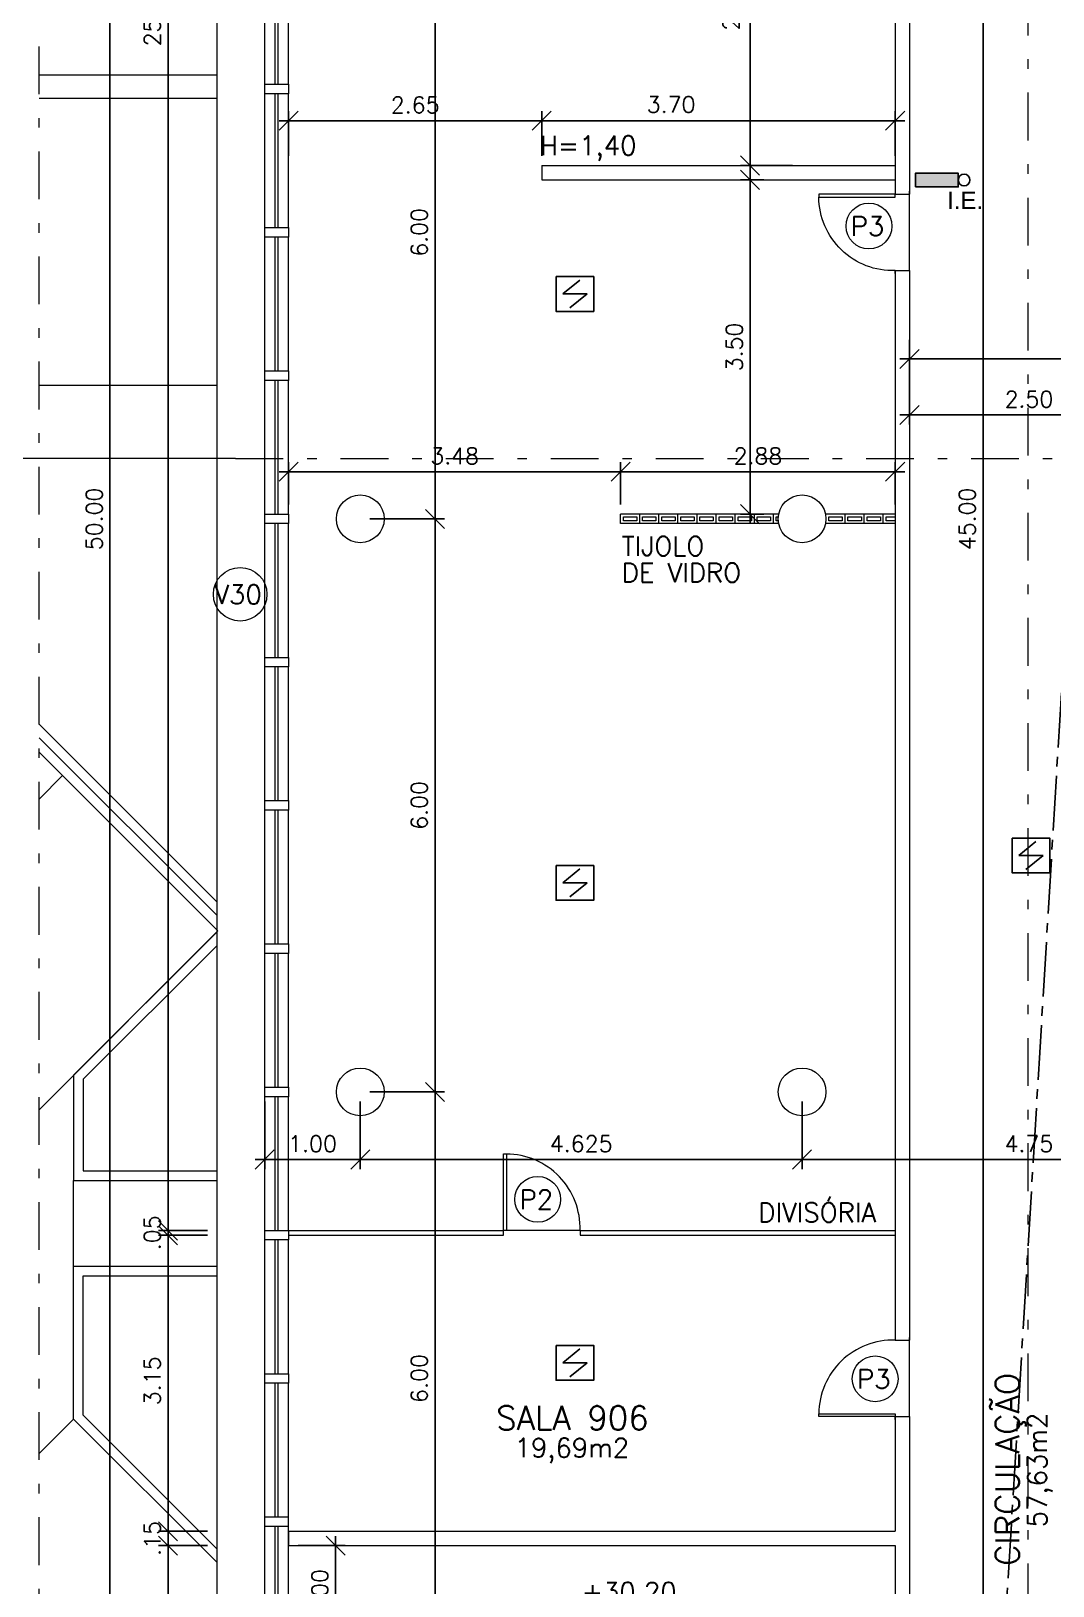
# Model space of a CAD drawing. Header units: millimetres. Extents: x 521 to 1055, y 261 to 520.
# Drawn here: x 698.43 to 709.13, y 388.07 to 404.35 of the extents above; entities that cross this region are included whole.
import ezdxf
from ezdxf.enums import TextEntityAlignment as Align

# ---------------------------------------------------------------- set-up
doc = ezdxf.new("R2010")
doc.units = ezdxf.units.MM
for name, pattern in [('CENTER2', [28.575, 19.05, -3.175, 3.175, -3.175]), ('CONTINU', [0]), ('DASHDOTX2', [2, 1, -0.5, 0, -0.5])]:
    doc.linetypes.add(name, pattern=pattern)
doc.layers.add('0.1', color=8, linetype='Continuous', lineweight=13)
doc.layers.add('ppci', color=8, linetype='Continuous')
doc.styles.add('ROMANS', font='romans')
doc.styles.get("Standard").update_dxf_attribs({"font": 'romans.shx'})
doc.styles.add('STYLE1', font='sanss___.ttf')
doc.dimstyles.new('Fares Eng - 50', dxfattribs={"dimscale": 2, "dimtxt": 0.085, "dimasz": 0.1, "dimexe": 0.05, "dimexo": 0.05, "dimgap": 0.04, "dimtad": 1, "dimzin": 4, "dimdsep": 46, "dimtxsty": 'ROMANS', "dimblk1": 'OBLIQUE', "dimblk2": 'OBLIQUE', "dimsah": 1, "dimcen": 0.05, "dimdle": 0.05, "dimclrd": 8, "dimclre": 8, "dimclrt": 8, "dimaunit": 1, "dimadec": 0, "dimazin": 0, "dimtfac": 1, "dimtix": 1, "dimtmove": 2, "dimatfit": 0, "dimldrblk": 'OPEN90', "dimfxl": 1, "dimtolj": 1, "dimtzin": 0, "dimarcsym": 0})

# ---------------------------------------------------------------- blocks, each defined once
blk = doc.blocks.new('P80')
for points in [[(0, 0.86), (0, 0.83), (0.15, 0.83), (0.15, 0.86)], [(0, 0), (0, 0.03), (0.15, 0.03), (0.15, 0)]]:
    blk.add_lwpolyline(points)
blk.add_lwpolyline([(-0.8, 0.06), (0, 0.06), (0, 0.03), (-0.8, 0.03)], close=True)
at = {"color": 8}
blk.add_arc((-0.025, 0.056), 0.775, 88.1408, 179.6698, dxfattribs=at)
blk = doc.blocks.new('ÁREA')
for p in [(0.00005, 0.00376), (0, 0)]:
    blk.add_attdef('COMPARTIMENTO', text='', height=0.0025).set_placement(p, align=Align.CENTER)
at = {"color": 1}
for p in [(-0.00005, -0.00376), (-0.0001, -0.00752)]:
    blk.add_attdef('ÁREA', text='', height=0.002, dxfattribs=at).set_placement(p, align=Align.CENTER)
blk = doc.blocks.new('_OBLIQUE')
at = {"color": 0, "linetype": 'ByBlock'}
blk.add_line((-0.5, -0.5), (0.5, 0.5), dxfattribs=at)
blk = doc.blocks.new('*D487')
at = {"layer": '0.1', "color": 8, "linetype": 'CONTINU', "lineweight": -2, "transparency": 16777216}
for p, q in [((707.576, 403.415), (703.676, 403.415)), ((703.776, 403.046), (703.776, 403.515)), ((707.476, 403.046), (707.476, 403.515))]:
    blk.add_line(p, q, dxfattribs=at)
at = {"layer": 'DEFPOINTS', "color": 0, "linetype": 'CONTINU', "lineweight": -2, "transparency": 16777216}
for p in [(703.776, 403.415), (703.776, 402.946), (707.476, 402.946)]:
    blk.add_point(p, dxfattribs=at)
at = {"layer": '0.1', "color": 8, "linetype": 'CONTINU', "lineweight": -2, "transparency": 16777216, "xscale": 0.2, "yscale": 0.2, "zscale": 0.2, "rotation": 180}
blk.add_blockref('_OBLIQUE', (703.776, 403.415), dxfattribs=at)
at = {"layer": '0.1', "color": 8, "linetype": 'CONTINU', "lineweight": -2, "transparency": 16777216, "xscale": 0.2, "yscale": 0.2, "zscale": 0.2}
blk.add_blockref('_OBLIQUE', (707.476, 403.415), dxfattribs=at)
at = {"layer": '0.1', "color": 8, "linetype": 'CONTINU', "transparency": 16777216, "insert": (705.13, 403.585), "char_height": 0.17, "attachment_point": 5, "style": 'ROMANS'}
blk.add_mtext('\\A1;3.70', dxfattribs=at)
blk = doc.blocks.new('_Open90')
at = {"color": 0, "linetype": 'ByBlock', "lineweight": -2}
for p, q in [((0, 0), (-1, 0)), ((-0.5, 0.5), (0, 0)), ((0, 0), (-0.5, -0.5))]:
    blk.add_line(p, q, dxfattribs=at)
blk = doc.blocks.new('*D488')
at = {"layer": '0.1', "color": 8, "linetype": 'CONTINU', "lineweight": -2, "transparency": 16777216}
for p, q in [((703.876, 403.415), (701.026, 403.415)), ((701.126, 403.046), (701.126, 403.515)), ((703.776, 403.046), (703.776, 403.515))]:
    blk.add_line(p, q, dxfattribs=at)
at = {"layer": 'DEFPOINTS', "color": 0, "linetype": 'CONTINU', "lineweight": -2, "transparency": 16777216}
for p in [(701.126, 403.415), (701.126, 402.946), (703.776, 402.946)]:
    blk.add_point(p, dxfattribs=at)
at = {"layer": '0.1', "color": 8, "linetype": 'CONTINU', "lineweight": -2, "transparency": 16777216, "xscale": 0.2, "yscale": 0.2, "zscale": 0.2, "rotation": 180}
blk.add_blockref('_OBLIQUE', (701.126, 403.415), dxfattribs=at)
at = {"layer": '0.1', "color": 8, "linetype": 'CONTINU', "lineweight": -2, "transparency": 16777216, "xscale": 0.2, "yscale": 0.2, "zscale": 0.2}
blk.add_blockref('_OBLIQUE', (703.776, 403.415), dxfattribs=at)
at = {"layer": '0.1', "color": 8, "linetype": 'CONTINU', "transparency": 16777216, "insert": (702.451, 403.58), "char_height": 0.17, "attachment_point": 5, "style": 'ROMANS'}
blk.add_mtext('\\A1;2.65', dxfattribs=at)
blk = doc.blocks.new('*D584')
at = {"layer": '0.1', "color": 8, "linetype": 'CONTINU', "lineweight": -2, "transparency": 16777216}
for p, q in [((704.601, 399.396), (704.601, 399.84)), ((707.476, 399.396), (707.476, 399.84)), ((704.501, 399.74), (707.576, 399.74))]:
    blk.add_line(p, q, dxfattribs=at)
at = {"layer": 'DEFPOINTS', "color": 0, "linetype": 'CONTINU', "lineweight": -2, "transparency": 16777216}
for p in [(707.476, 399.74), (704.601, 399.296), (707.476, 399.296)]:
    blk.add_point(p, dxfattribs=at)
at = {"layer": '0.1', "color": 8, "linetype": 'CONTINU', "lineweight": -2, "transparency": 16777216, "xscale": 0.2, "yscale": 0.2, "zscale": 0.2, "rotation": 180}
blk.add_blockref('_OBLIQUE', (704.601, 399.74), dxfattribs=at)
at = {"layer": '0.1', "color": 8, "linetype": 'CONTINU', "lineweight": -2, "transparency": 16777216, "xscale": 0.2, "yscale": 0.2, "zscale": 0.2}
blk.add_blockref('_OBLIQUE', (707.476, 399.74), dxfattribs=at)
at = {"layer": '0.1', "color": 8, "linetype": 'CONTINU', "transparency": 16777216, "insert": (706.039, 399.905), "char_height": 0.17, "attachment_point": 5, "style": 'ROMANS'}
blk.add_mtext('\\A1;2.88', dxfattribs=at)
blk = doc.blocks.new('*D585')
at = {"layer": '0.1', "color": 8, "linetype": 'CONTINU', "lineweight": -2, "transparency": 16777216}
for p, q in [((701.126, 399.396), (701.126, 399.84)), ((704.601, 399.396), (704.601, 399.84)), ((704.701, 399.74), (701.026, 399.74))]:
    blk.add_line(p, q, dxfattribs=at)
at = {"layer": 'DEFPOINTS', "color": 0, "linetype": 'CONTINU', "lineweight": -2, "transparency": 16777216}
for p in [(701.126, 399.74), (701.126, 399.296), (704.601, 399.296)]:
    blk.add_point(p, dxfattribs=at)
at = {"layer": '0.1', "color": 8, "linetype": 'CONTINU', "lineweight": -2, "transparency": 16777216, "xscale": 0.2, "yscale": 0.2, "zscale": 0.2, "rotation": 180}
blk.add_blockref('_OBLIQUE', (701.126, 399.74), dxfattribs=at)
at = {"layer": '0.1', "color": 8, "linetype": 'CONTINU', "lineweight": -2, "transparency": 16777216, "xscale": 0.2, "yscale": 0.2, "zscale": 0.2}
blk.add_blockref('_OBLIQUE', (704.601, 399.74), dxfattribs=at)
at = {"layer": '0.1', "color": 8, "linetype": 'CONTINU', "transparency": 16777216, "insert": (702.864, 399.905), "char_height": 0.17, "attachment_point": 5, "style": 'ROMANS'}
blk.add_mtext('\\A1;3.48', dxfattribs=at)
blk = doc.blocks.new('*D591')
at = {"layer": '0.1', "color": 8, "linetype": 'CONTINU', "lineweight": -2, "transparency": 16777216}
for p, q in [((700.876, 393.146), (700.876, 392.439)), ((701.876, 393.146), (701.876, 392.439)), ((701.976, 392.539), (700.776, 392.539))]:
    blk.add_line(p, q, dxfattribs=at)
at = {"layer": 'DEFPOINTS', "color": 0, "linetype": 'CONTINU', "lineweight": -2, "transparency": 16777216}
for p in [(700.876, 393.246), (701.876, 393.246), (700.876, 392.539)]:
    blk.add_point(p, dxfattribs=at)
at = {"layer": '0.1', "color": 8, "linetype": 'CONTINU', "lineweight": -2, "transparency": 16777216, "xscale": 0.2, "yscale": 0.2, "zscale": 0.2, "rotation": 180}
blk.add_blockref('_OBLIQUE', (700.876, 392.539), dxfattribs=at)
at = {"layer": '0.1', "color": 8, "linetype": 'CONTINU', "lineweight": -2, "transparency": 16777216, "xscale": 0.2, "yscale": 0.2, "zscale": 0.2}
blk.add_blockref('_OBLIQUE', (701.876, 392.539), dxfattribs=at)
at = {"layer": '0.1', "color": 8, "linetype": 'CONTINU', "transparency": 16777216, "insert": (701.376, 392.704), "char_height": 0.17, "attachment_point": 5, "style": 'ROMANS'}
blk.add_mtext('\\A1;1.00', dxfattribs=at)
blk = doc.blocks.new('*D592')
at = {"layer": '0.1', "color": 8, "linetype": 'CONTINU', "lineweight": -2, "transparency": 16777216}
for p, q in [((701.876, 393.146), (701.876, 392.439)), ((706.501, 393.146), (706.501, 392.439)), ((701.776, 392.539), (706.601, 392.539))]:
    blk.add_line(p, q, dxfattribs=at)
at = {"layer": 'DEFPOINTS', "color": 0, "linetype": 'CONTINU', "lineweight": -2, "transparency": 16777216}
for p in [(701.876, 393.246), (706.501, 393.246), (706.501, 392.539)]:
    blk.add_point(p, dxfattribs=at)
at = {"layer": '0.1', "color": 8, "linetype": 'CONTINU', "lineweight": -2, "transparency": 16777216, "xscale": 0.2, "yscale": 0.2, "zscale": 0.2, "rotation": 180}
blk.add_blockref('_OBLIQUE', (701.876, 392.539), dxfattribs=at)
at = {"layer": '0.1', "color": 8, "linetype": 'CONTINU', "lineweight": -2, "transparency": 16777216, "xscale": 0.2, "yscale": 0.2, "zscale": 0.2}
blk.add_blockref('_OBLIQUE', (706.501, 392.539), dxfattribs=at)
at = {"layer": '0.1', "color": 8, "linetype": 'CONTINU', "transparency": 16777216, "insert": (704.189, 392.704), "char_height": 0.17, "attachment_point": 5, "style": 'ROMANS'}
blk.add_mtext('\\A1;4.625', dxfattribs=at)
blk = doc.blocks.new('*D593')
at = {"layer": '0.1', "color": 8, "linetype": 'CONTINU', "lineweight": -2, "transparency": 16777216}
for p, q in [((706.501, 393.146), (706.501, 392.439)), ((711.251, 393.146), (711.251, 392.439)), ((706.401, 392.539), (711.351, 392.539))]:
    blk.add_line(p, q, dxfattribs=at)
at = {"layer": 'DEFPOINTS', "color": 0, "linetype": 'CONTINU', "lineweight": -2, "transparency": 16777216}
for p in [(706.501, 393.246), (711.251, 393.246), (711.251, 392.539)]:
    blk.add_point(p, dxfattribs=at)
at = {"layer": '0.1', "color": 8, "linetype": 'CONTINU', "lineweight": -2, "transparency": 16777216, "xscale": 0.2, "yscale": 0.2, "zscale": 0.2, "rotation": 180}
blk.add_blockref('_OBLIQUE', (706.501, 392.539), dxfattribs=at)
at = {"layer": '0.1', "color": 8, "linetype": 'CONTINU', "lineweight": -2, "transparency": 16777216, "xscale": 0.2, "yscale": 0.2, "zscale": 0.2}
blk.add_blockref('_OBLIQUE', (711.251, 392.539), dxfattribs=at)
at = {"layer": '0.1', "color": 8, "linetype": 'CONTINU', "transparency": 16777216, "insert": (708.876, 392.704), "char_height": 0.17, "attachment_point": 5, "style": 'ROMANS'}
blk.add_mtext('\\A1;4.75', dxfattribs=at)
blk = doc.blocks.new('*D514')
at = {"layer": '0.1', "color": 8, "linetype": 'CONTINU', "lineweight": -2, "transparency": 16777216}
for p, q in [((707.626, 401.122), (707.626, 400.234)), ((710.226, 400.334), (707.526, 400.334)), ((710.126, 400.035), (710.126, 400.434))]:
    blk.add_line(p, q, dxfattribs=at)
at = {"layer": 'DEFPOINTS', "color": 0, "linetype": 'CONTINU', "lineweight": -2, "transparency": 16777216}
for p in [(707.626, 401.222), (707.626, 400.334), (710.126, 399.935)]:
    blk.add_point(p, dxfattribs=at)
at = {"layer": '0.1', "color": 8, "linetype": 'CONTINU', "lineweight": -2, "transparency": 16777216, "xscale": 0.2, "yscale": 0.2, "zscale": 0.2, "rotation": 180}
blk.add_blockref('_OBLIQUE', (707.626, 400.334), dxfattribs=at)
at = {"layer": '0.1', "color": 8, "linetype": 'CONTINU', "lineweight": -2, "transparency": 16777216, "xscale": 0.2, "yscale": 0.2, "zscale": 0.2}
blk.add_blockref('_OBLIQUE', (710.126, 400.334), dxfattribs=at)
at = {"layer": '0.1', "color": 8, "linetype": 'CONTINU', "transparency": 16777216, "insert": (708.876, 400.499), "char_height": 0.17, "attachment_point": 5, "style": 'ROMANS'}
blk.add_mtext('\\A1;2.50', dxfattribs=at)
blk = doc.blocks.new('*D524')
at = {"layer": '0.1', "color": 8, "linetype": 'CONTINU', "lineweight": -2, "transparency": 16777216}
for p, q in [((699.864, 379.796), (699.864, 388.596)), ((700.276, 388.496), (699.764, 388.496)), ((700.276, 379.896), (699.764, 379.896))]:
    blk.add_line(p, q, dxfattribs=at)
at = {"layer": 'DEFPOINTS', "color": 0, "linetype": 'CONTINU', "lineweight": -2, "transparency": 16777216}
for p in [(699.864, 388.496), (700.376, 388.496), (700.376, 379.896)]:
    blk.add_point(p, dxfattribs=at)
at = {"layer": '0.1', "color": 8, "linetype": 'CONTINU', "lineweight": -2, "transparency": 16777216, "xscale": 0.2, "yscale": 0.2, "zscale": 0.2}
for p, rotation in [((699.864, 388.496), 90), ((699.864, 379.896), 270)]:
    blk.add_blockref('_OBLIQUE', p, dxfattribs=dict(at, rotation=rotation))
at = {"layer": '0.1', "color": 8, "linetype": 'CONTINU', "transparency": 16777216, "insert": (699.664, 385.246), "char_height": 0.17, "attachment_point": 5, "rotation": 90, "style": 'ROMANS'}
blk.add_mtext('\\A1;8.60', dxfattribs=at)
blk = doc.blocks.new('*D525')
at = {"layer": '0.1', "color": 8, "linetype": 'CONTINU', "lineweight": -2, "transparency": 16777216}
for p, q in [((699.864, 388.646), (699.864, 388.846)), ((700.276, 388.646), (699.764, 388.646)), ((699.864, 388.496), (699.864, 388.646)), ((700.276, 388.496), (699.764, 388.496)), ((699.864, 388.496), (699.864, 388.296))]:
    blk.add_line(p, q, dxfattribs=at)
at = {"layer": 'DEFPOINTS', "color": 0, "linetype": 'CONTINU', "lineweight": -2, "transparency": 16777216}
for p in [(699.864, 388.646), (700.376, 388.646), (700.376, 388.496)]:
    blk.add_point(p, dxfattribs=at)
at = {"layer": '0.1', "color": 8, "linetype": 'CONTINU', "lineweight": -2, "transparency": 16777216, "xscale": 0.2, "yscale": 0.2, "zscale": 0.2}
for p, rotation in [((699.864, 388.646), 270), ((699.864, 388.496), 90)]:
    blk.add_blockref('_OBLIQUE', p, dxfattribs=dict(at, rotation=rotation))
at = {"layer": '0.1', "color": 8, "linetype": 'CONTINU', "transparency": 16777216, "insert": (699.699, 388.571), "char_height": 0.17, "attachment_point": 5, "rotation": 90, "style": 'ROMANS'}
blk.add_mtext('\\A1;.15', dxfattribs=at)
blk = doc.blocks.new('*D526')
at = {"layer": '0.1', "color": 8, "linetype": 'CONTINU', "lineweight": -2, "transparency": 16777216}
for p, q in [((699.864, 388.546), (699.864, 391.896)), ((700.276, 391.796), (699.764, 391.796)), ((700.276, 388.646), (699.764, 388.646))]:
    blk.add_line(p, q, dxfattribs=at)
at = {"layer": 'DEFPOINTS', "color": 0, "linetype": 'CONTINU', "lineweight": -2, "transparency": 16777216}
for p in [(699.864, 391.796), (700.376, 391.796), (700.376, 388.646)]:
    blk.add_point(p, dxfattribs=at)
at = {"layer": '0.1', "color": 8, "linetype": 'CONTINU', "lineweight": -2, "transparency": 16777216, "xscale": 0.2, "yscale": 0.2, "zscale": 0.2}
for p, rotation in [((699.864, 391.796), 90), ((699.864, 388.646), 270)]:
    blk.add_blockref('_OBLIQUE', p, dxfattribs=dict(at, rotation=rotation))
at = {"layer": '0.1', "color": 8, "linetype": 'CONTINU', "transparency": 16777216, "insert": (699.699, 390.221), "char_height": 0.17, "attachment_point": 5, "rotation": 90, "style": 'ROMANS'}
blk.add_mtext('\\A1;3.15', dxfattribs=at)
blk = doc.blocks.new('*D527')
at = {"layer": '0.1', "color": 8, "linetype": 'CONTINU', "lineweight": -2, "transparency": 16777216}
for p, q in [((699.864, 391.796), (699.864, 391.996)), ((700.276, 391.796), (699.764, 391.796)), ((700.276, 391.746), (699.764, 391.746)), ((699.864, 391.746), (699.864, 391.796)), ((699.864, 391.746), (699.864, 391.546))]:
    blk.add_line(p, q, dxfattribs=at)
at = {"layer": 'DEFPOINTS', "color": 0, "linetype": 'CONTINU', "lineweight": -2, "transparency": 16777216}
for p in [(699.864, 391.796), (700.376, 391.796), (700.376, 391.746)]:
    blk.add_point(p, dxfattribs=at)
at = {"layer": '0.1', "color": 8, "linetype": 'CONTINU', "lineweight": -2, "transparency": 16777216, "xscale": 0.2, "yscale": 0.2, "zscale": 0.2}
for p, rotation in [((699.864, 391.796), 270), ((699.864, 391.746), 90)]:
    blk.add_blockref('_OBLIQUE', p, dxfattribs=dict(at, rotation=rotation))
at = {"layer": '0.1', "color": 8, "linetype": 'CONTINU', "transparency": 16777216, "insert": (699.699, 391.771), "char_height": 0.17, "attachment_point": 5, "rotation": 90, "style": 'ROMANS'}
blk.add_mtext('\\A1;.05', dxfattribs=at)
blk = doc.blocks.new('*D528')
at = {"layer": '0.1', "color": 8, "linetype": 'CONTINU', "lineweight": -2, "transparency": 16777216}
for p, q in [((700.276, 417.246), (699.764, 417.246)), ((699.864, 391.696), (699.864, 417.346)), ((700.276, 391.796), (699.764, 391.796))]:
    blk.add_line(p, q, dxfattribs=at)
at = {"layer": 'DEFPOINTS', "color": 0, "linetype": 'CONTINU', "lineweight": -2, "transparency": 16777216}
for p in [(699.864, 417.246), (700.376, 417.246), (700.376, 391.796)]:
    blk.add_point(p, dxfattribs=at)
at = {"layer": '0.1', "color": 8, "linetype": 'CONTINU', "lineweight": -2, "transparency": 16777216, "xscale": 0.2, "yscale": 0.2, "zscale": 0.2}
for p, rotation in [((699.864, 417.246), 90), ((699.864, 391.796), 270)]:
    blk.add_blockref('_OBLIQUE', p, dxfattribs=dict(at, rotation=rotation))
at = {"layer": '0.1', "color": 8, "linetype": 'CONTINU', "transparency": 16777216, "insert": (699.699, 404.521), "char_height": 0.17, "attachment_point": 5, "rotation": 90, "style": 'ROMANS'}
blk.add_mtext('\\A1;25.45', dxfattribs=at)
blk = doc.blocks.new('*D534')
at = {"layer": '0.1', "color": 8, "linetype": 'CONTINU', "lineweight": -2, "transparency": 16777216}
for p, q in [((699.664, 424.246), (699.156, 424.246)), ((699.256, 374.146), (699.256, 424.346)), ((699.664, 374.246), (699.156, 374.246))]:
    blk.add_line(p, q, dxfattribs=at)
at = {"layer": 'DEFPOINTS', "color": 0, "linetype": 'CONTINU', "lineweight": -2, "transparency": 16777216}
for p in [(699.256, 424.246), (699.764, 424.246), (699.764, 374.246)]:
    blk.add_point(p, dxfattribs=at)
at = {"layer": '0.1', "color": 8, "linetype": 'CONTINU', "lineweight": -2, "transparency": 16777216, "xscale": 0.2, "yscale": 0.2, "zscale": 0.2}
for p, rotation in [((699.256, 424.246), 90), ((699.256, 374.246), 270)]:
    blk.add_blockref('_OBLIQUE', p, dxfattribs=dict(at, rotation=rotation))
at = {"layer": '0.1', "color": 8, "linetype": 'CONTINU', "transparency": 16777216, "insert": (699.091, 399.246), "char_height": 0.17, "attachment_point": 5, "rotation": 90, "style": 'ROMANS'}
blk.add_mtext('\\A1;50.00', dxfattribs=at)
blk = doc.blocks.new('*D606')
at = {"layer": '0.1', "color": 8, "linetype": 'CONTINU', "lineweight": -2, "transparency": 16777216}
for p, q in [((701.976, 405.246), (702.759, 405.246)), ((702.659, 405.346), (702.659, 399.146)), ((701.976, 399.246), (702.759, 399.246))]:
    blk.add_line(p, q, dxfattribs=at)
at = {"layer": 'DEFPOINTS', "color": 0, "linetype": 'CONTINU', "lineweight": -2, "transparency": 16777216}
for p in [(701.876, 405.246), (701.876, 399.246), (702.659, 399.246)]:
    blk.add_point(p, dxfattribs=at)
at = {"layer": '0.1', "color": 8, "linetype": 'CONTINU', "lineweight": -2, "transparency": 16777216, "xscale": 0.2, "yscale": 0.2, "zscale": 0.2}
for p, rotation in [((702.659, 405.246), 90), ((702.659, 399.246), 270)]:
    blk.add_blockref('_OBLIQUE', p, dxfattribs=dict(at, rotation=rotation))
at = {"layer": '0.1', "color": 8, "linetype": 'CONTINU', "transparency": 16777216, "insert": (702.494, 402.246), "char_height": 0.17, "attachment_point": 5, "rotation": 90, "style": 'ROMANS'}
blk.add_mtext('\\A1;6.00', dxfattribs=at)
blk = doc.blocks.new('*D535')
at = {"layer": '0.1', "color": 8, "linetype": 'CONTINU', "lineweight": -2, "transparency": 16777216}
for p, q in [((702.659, 399.346), (702.659, 393.146)), ((701.976, 399.246), (702.759, 399.246)), ((701.976, 393.246), (702.759, 393.246))]:
    blk.add_line(p, q, dxfattribs=at)
at = {"layer": 'DEFPOINTS', "color": 0, "linetype": 'CONTINU', "lineweight": -2, "transparency": 16777216}
for p in [(701.876, 399.246), (701.876, 393.246), (702.659, 393.246)]:
    blk.add_point(p, dxfattribs=at)
at = {"layer": '0.1', "color": 8, "linetype": 'CONTINU', "lineweight": -2, "transparency": 16777216, "xscale": 0.2, "yscale": 0.2, "zscale": 0.2}
for p, rotation in [((702.659, 399.246), 90), ((702.659, 393.246), 270)]:
    blk.add_blockref('_OBLIQUE', p, dxfattribs=dict(at, rotation=rotation))
at = {"layer": '0.1', "color": 8, "linetype": 'CONTINU', "transparency": 16777216, "insert": (702.494, 396.246), "char_height": 0.17, "attachment_point": 5, "rotation": 90, "style": 'ROMANS'}
blk.add_mtext('\\A1;6.00', dxfattribs=at)
blk = doc.blocks.new('*D607')
at = {"layer": '0.1', "color": 8, "linetype": 'CONTINU', "lineweight": -2, "transparency": 16777216}
for p, q in [((702.659, 393.346), (702.659, 387.146)), ((701.976, 393.246), (702.759, 393.246)), ((701.976, 387.246), (702.759, 387.246))]:
    blk.add_line(p, q, dxfattribs=at)
at = {"layer": 'DEFPOINTS', "color": 0, "linetype": 'CONTINU', "lineweight": -2, "transparency": 16777216}
for p in [(701.876, 393.246), (701.876, 387.246), (702.659, 387.246)]:
    blk.add_point(p, dxfattribs=at)
at = {"layer": '0.1', "color": 8, "linetype": 'CONTINU', "lineweight": -2, "transparency": 16777216, "xscale": 0.2, "yscale": 0.2, "zscale": 0.2}
for p, rotation in [((702.659, 393.246), 90), ((702.659, 387.246), 270)]:
    blk.add_blockref('_OBLIQUE', p, dxfattribs=dict(at, rotation=rotation))
at = {"layer": '0.1', "color": 8, "linetype": 'CONTINU', "transparency": 16777216, "insert": (702.494, 390.246), "char_height": 0.17, "attachment_point": 5, "rotation": 90, "style": 'ROMANS'}
blk.add_mtext('\\A1;6.00', dxfattribs=at)
blk = doc.blocks.new('*D612')
at = {"layer": '0.1', "color": 8, "linetype": 'CONTINU', "lineweight": -2, "transparency": 16777216}
for p, q in [((706.401, 405.246), (705.857, 405.246)), ((705.957, 405.346), (705.957, 402.846)), ((706.401, 402.946), (705.857, 402.946))]:
    blk.add_line(p, q, dxfattribs=at)
at = {"layer": 'DEFPOINTS', "color": 0, "linetype": 'CONTINU', "lineweight": -2, "transparency": 16777216}
for p in [(706.501, 405.246), (705.957, 402.946), (706.501, 402.946)]:
    blk.add_point(p, dxfattribs=at)
at = {"layer": '0.1', "color": 8, "linetype": 'CONTINU', "lineweight": -2, "transparency": 16777216, "xscale": 0.2, "yscale": 0.2, "zscale": 0.2}
for p, rotation in [((705.957, 405.246), 90), ((705.957, 402.946), 270)]:
    blk.add_blockref('_OBLIQUE', p, dxfattribs=dict(at, rotation=rotation))
at = {"layer": '0.1', "color": 8, "linetype": 'CONTINU', "transparency": 16777216, "insert": (705.757, 404.615), "char_height": 0.17, "attachment_point": 5, "rotation": 90, "style": 'ROMANS'}
blk.add_mtext('\\A1;2.30', dxfattribs=at)
blk = doc.blocks.new('*D613')
at = {"layer": '0.1', "color": 8, "linetype": 'CONTINU', "lineweight": -2, "transparency": 16777216}
for p, q in [((706.101, 402.796), (705.857, 402.796)), ((705.957, 399.196), (705.957, 402.896)), ((706.101, 399.296), (705.857, 399.296))]:
    blk.add_line(p, q, dxfattribs=at)
at = {"layer": 'DEFPOINTS', "color": 0, "linetype": 'CONTINU', "lineweight": -2, "transparency": 16777216}
for p in [(705.957, 402.796), (706.201, 402.796), (706.201, 399.296)]:
    blk.add_point(p, dxfattribs=at)
at = {"layer": '0.1', "color": 8, "linetype": 'CONTINU', "lineweight": -2, "transparency": 16777216, "xscale": 0.2, "yscale": 0.2, "zscale": 0.2}
for p, rotation in [((705.957, 402.796), 90), ((705.957, 399.296), 270)]:
    blk.add_blockref('_OBLIQUE', p, dxfattribs=dict(at, rotation=rotation))
at = {"layer": '0.1', "color": 8, "linetype": 'CONTINU', "transparency": 16777216, "insert": (705.792, 401.046), "char_height": 0.17, "attachment_point": 5, "rotation": 90, "style": 'ROMANS'}
blk.add_mtext('\\A1;3.50', dxfattribs=at)
blk = doc.blocks.new('*D616')
at = {"layer": '0.1', "color": 8, "linetype": 'CONTINU', "lineweight": -2, "transparency": 16777216}
for p, q in [((708.395, 421.846), (708.395, 376.646)), ((707.826, 421.746), (708.495, 421.746)), ((707.826, 376.746), (708.495, 376.746))]:
    blk.add_line(p, q, dxfattribs=at)
at = {"layer": 'DEFPOINTS', "color": 0, "linetype": 'CONTINU', "lineweight": -2, "transparency": 16777216}
for p in [(707.726, 421.746), (707.726, 376.746), (708.395, 376.746)]:
    blk.add_point(p, dxfattribs=at)
at = {"layer": '0.1', "color": 8, "linetype": 'CONTINU', "lineweight": -2, "transparency": 16777216, "xscale": 0.2, "yscale": 0.2, "zscale": 0.2}
for p, rotation in [((708.395, 421.746), 90), ((708.395, 376.746), 270)]:
    blk.add_blockref('_OBLIQUE', p, dxfattribs=dict(at, rotation=rotation))
at = {"layer": '0.1', "color": 8, "linetype": 'CONTINU', "transparency": 16777216, "insert": (708.23, 399.246), "char_height": 0.17, "attachment_point": 5, "rotation": 90, "style": 'ROMANS'}
blk.add_mtext('\\A1;45.00', dxfattribs=at)
blk = doc.blocks.new('*D632')
at = {"layer": '0.1', "color": 8, "linetype": 'CONTINU', "lineweight": -2, "transparency": 16777216}
for p, q in [((707.626, 400.434), (707.626, 401.021)), ((716.776, 400.434), (716.776, 401.021)), ((716.876, 400.921), (707.526, 400.921))]:
    blk.add_line(p, q, dxfattribs=at)
at = {"layer": 'DEFPOINTS', "color": 0, "linetype": 'CONTINU', "lineweight": -2, "transparency": 16777216}
for p in [(707.626, 400.921), (707.626, 400.334), (716.776, 400.334)]:
    blk.add_point(p, dxfattribs=at)
at = {"layer": '0.1', "color": 8, "linetype": 'CONTINU', "lineweight": -2, "transparency": 16777216, "xscale": 0.2, "yscale": 0.2, "zscale": 0.2, "rotation": 180}
blk.add_blockref('_OBLIQUE', (707.626, 400.921), dxfattribs=at)
at = {"layer": '0.1', "color": 8, "linetype": 'CONTINU', "lineweight": -2, "transparency": 16777216, "xscale": 0.2, "yscale": 0.2, "zscale": 0.2}
blk.add_blockref('_OBLIQUE', (716.776, 400.921), dxfattribs=at)
at = {"layer": '0.1', "color": 8, "linetype": 'CONTINU', "transparency": 16777216, "insert": (712.201, 401.086), "char_height": 0.17, "attachment_point": 5, "style": 'ROMANS'}
blk.add_mtext('\\A1;9.15', dxfattribs=at)
blk = doc.blocks.new('Cor-4A')
h = blk.add_hatch(color=1)
edge = h.paths.add_edge_path()
edge.add_line((-0.00005, -0.00732), (-0.00757, 0))
edge.add_line((-0.00757, 0), (-0.00014, 0.00731))
edge.add_line((-0.00014, 0.00731), (-0.00014, 0.005))
edge.add_arc((0, 0), 0.005, 91.6216, 269.468)
edge.add_line((-0.00005, -0.005), (-0.00005, -0.00732))
at = {"linetype": 'DASHDOTX2'}
blk.add_line((0, 0.03735), (0, 0.005), dxfattribs=at)
at = {"color": 1}
blk.add_lwpolyline([(-0.00005, -0.00732), (-0.00757, 0), (-0.00014, 0.00731), (-0.00014, 0.005, 0.98138), (-0.00005, -0.005)], format="xyb", close=True, dxfattribs=at)
blk.add_circle((0, 0), 0.005, dxfattribs=at)
at = {"color": 3, "style": 'ROMANS'}
blk.add_attdef('O', text='', height=0.006, rotation=90, dxfattribs=at).set_placement((0.00019, 0), align=Align.MIDDLE)
blk = doc.blocks.new('*D3178')
at = {"layer": '0.1', "color": 8, "linetype": 'CONTINU', "lineweight": -2, "transparency": 16777216}
for p, q in [((701.618, 388.596), (701.618, 387.396)), ((701.226, 388.496), (701.718, 388.496)), ((701.226, 387.496), (701.718, 387.496))]:
    blk.add_line(p, q, dxfattribs=at)
at = {"layer": 'DEFPOINTS', "color": 0, "linetype": 'CONTINU', "lineweight": -2, "transparency": 16777216}
for p in [(701.126, 388.496), (701.126, 387.496), (701.618, 387.496)]:
    blk.add_point(p, dxfattribs=at)
at = {"layer": '0.1', "color": 8, "linetype": 'CONTINU', "lineweight": -2, "transparency": 16777216, "xscale": 0.2, "yscale": 0.2, "zscale": 0.2}
for p, rotation in [((701.618, 388.496), 90), ((701.618, 387.496), 270)]:
    blk.add_blockref('_OBLIQUE', p, dxfattribs=dict(at, rotation=rotation))
at = {"layer": '0.1', "color": 8, "linetype": 'CONTINU', "lineweight": -2, "transparency": 16777216, "insert": (701.453, 387.996), "char_height": 0.17, "attachment_point": 5, "rotation": 90, "style": 'ROMANS'}
blk.add_mtext('\\A1;1.00', dxfattribs=at)

msp = doc.modelspace()

# ---------------------------------------------------------------- hatches: boundary and pattern name
at = {"layer": 'ppci'}
msp.add_hatch(color=10, dxfattribs=at).paths.add_polyline_path([(708.13556, 402.72283), (708.13556, 402.86533), (707.68703, 402.86533), (707.68703, 402.72283)])

# ---------------------------------------------------------------- linework, layer by layer
at = {"layer": '0.1', "color": 8, "linetype": 'DASHDOTX2', "ltscale": 0.5}
for p, q in [((698.51365, 365.19275), (698.51365, 428.20423)), ((708.86557, 424.60892), (708.86557, 371.68747)), ((700.57056, 399.87988), (722.96492, 399.87988))]:
    msp.add_line(p, q, dxfattribs=at)
at = {"layer": '0.1', "color": 8, "linetype": 'CONTINU'}
for p, q in [((700.37637, 375.39649), (700.37637, 423.09649)), ((700.87637, 403.79649), (700.87637, 405.19649)), ((700.98637, 403.79649), (700.98637, 405.19649)), ((701.01637, 403.79649), (701.01637, 405.19649)), ((701.12637, 403.79649), (701.12637, 405.19649)), ((700.87637, 402.29649), (700.87637, 403.69649)), ((700.98637, 402.29649), (700.98637, 403.69649)), ((701.01637, 402.29649), (701.01637, 403.69649)), ((701.12637, 402.29649), (701.12637, 403.69649)), ((707.62637, 401.84649), (707.62637, 402.64649)), ((700.87637, 400.79649), (700.87637, 402.19649)), ((700.98637, 400.79649), (700.98637, 402.19649)), ((701.01637, 400.79649), (701.01637, 402.19649)), ((701.12637, 400.79649), (701.12637, 402.19649)), ((700.87637, 399.29649), (700.87637, 400.69649)), ((700.98637, 399.29649), (700.98637, 400.69649)), ((701.01637, 399.29649), (701.01637, 400.69649)), ((701.12637, 399.29649), (701.12637, 400.69649)), ((700.87637, 397.79649), (700.87637, 399.19649)), ((700.98637, 397.79649), (700.98637, 399.19649)), ((701.01637, 397.79649), (701.01637, 399.19649)), ((701.12637, 397.79649), (701.12637, 399.19649)), ((704.60137, 399.19649), (704.60137, 399.29649)), ((706.25642, 399.29649), (704.60137, 399.29649)), ((706.25642, 399.19649), (704.60137, 399.19649)), ((704.80137, 399.19649), (704.80137, 399.29649)), ((705.00137, 399.19649), (705.00137, 399.29649)), ((705.20137, 399.19649), (705.20137, 399.29649)), ((705.40137, 399.19649), (705.40137, 399.29649)), ((705.60137, 399.19649), (705.60137, 399.29649)), ((705.80137, 399.19649), (705.80137, 399.29649)), ((706.00137, 399.19649), (706.00137, 399.29649)), ((706.20137, 399.19649), (706.20137, 399.29649)), ((707.47637, 399.29649), (706.74632, 399.29649)), ((707.47637, 399.19649), (706.74632, 399.19649)), ((706.95137, 399.19649), (706.95137, 399.29649)), ((707.15137, 399.19649), (707.15137, 399.29649)), ((707.35137, 399.19649), (707.35137, 399.29649)), ((700.87637, 396.29649), (700.87637, 397.69649)), ((700.98637, 396.29649), (700.98637, 397.69649)), ((701.01637, 396.29649), (701.01637, 397.69649)), ((701.12637, 396.29649), (701.12637, 397.69649)), ((700.87637, 394.79649), (700.87637, 396.19649)), ((700.98637, 394.79649), (700.98637, 396.19649)), ((701.01637, 394.79649), (701.01637, 396.19649)), ((701.12637, 394.79649), (701.12637, 396.19649)), ((700.87637, 393.29649), (700.87637, 394.69649)), ((700.98637, 393.29649), (700.98637, 394.69649)), ((701.01637, 393.29649), (701.01637, 394.69649)), ((701.12637, 393.29649), (701.12637, 394.69649)), ((700.87637, 391.79649), (700.87637, 393.19649)), ((700.98637, 391.79649), (700.98637, 393.19649)), ((701.01637, 391.79649), (701.01637, 393.19649)), ((701.12637, 391.79649), (701.12637, 393.19649)), ((698.87496, 391.4205), (698.87496, 392.3205)), ((700.87637, 390.29649), (700.87637, 391.69649)), ((700.98637, 390.29649), (700.98637, 391.69649)), ((701.01637, 390.29649), (701.01637, 391.69649)), ((701.12637, 391.79649), (703.37637, 391.79649)), ((701.12637, 391.74649), (703.37637, 391.74649)), ((701.12637, 390.29649), (701.12637, 391.69649)), ((703.37637, 391.74649), (703.37637, 391.79649)), ((704.17637, 391.79649), (703.37637, 391.79649)), ((704.17637, 391.79649), (704.17637, 391.74649)), ((704.17637, 391.79649), (707.47637, 391.79649)), ((704.17637, 391.74649), (707.47637, 391.74649)), ((707.62637, 389.84649), (707.62637, 390.64649)), ((700.87637, 388.79649), (700.87637, 390.19649)), ((700.98637, 388.79649), (700.98637, 390.19649)), ((701.01637, 388.79649), (701.01637, 390.19649)), ((701.12637, 388.79649), (701.12637, 390.19649)), ((701.12637, 388.69649), (701.12637, 388.79649)), ((700.87637, 387.29649), (700.87637, 388.69649)), ((700.98637, 387.29649), (700.98637, 388.69649)), ((701.01637, 387.29649), (701.01637, 388.69649)), ((701.12637, 387.29649), (701.12637, 388.69649))]:
    msp.add_line(p, q, dxfattribs=at)
at = {"layer": '0.1', "color": 7}
for p, q in [((707.47637, 407.84649), (707.47637, 402.64649)), ((707.62637, 407.84649), (707.62637, 402.64649)), ((707.47637, 402.64649), (707.62637, 402.64649)), ((707.47637, 401.84649), (707.62637, 401.84649)), ((707.47637, 401.84649), (707.47637, 395.84649)), ((707.62637, 401.84649), (707.62637, 395.84649)), ((707.47637, 395.84649), (707.47637, 390.64649)), ((707.62637, 395.84649), (707.62637, 390.64649)), ((707.47637, 390.64649), (707.62637, 390.64649)), ((707.47637, 389.84649), (707.62637, 389.84649)), ((707.47637, 389.84649), (707.47637, 388.64649)), ((707.62637, 389.84649), (707.62637, 384.84649)), ((701.12637, 388.64649), (707.47637, 388.64649)), ((701.12637, 388.64649), (701.12637, 388.49649)), ((701.12637, 388.49649), (707.47637, 388.49649)), ((707.47637, 388.49649), (707.47637, 384.84649))]:
    msp.add_line(p, q, dxfattribs=at)
at = {"layer": '0.1', "color": 8}
for p, q in [((698.51365, 403.89649), (700.37637, 403.89649)), ((700.37637, 403.64649), (698.51365, 403.64649)), ((703.77637, 402.94649), (707.47637, 402.94649)), ((703.77637, 402.94649), (703.77637, 402.79649)), ((703.77637, 402.79649), (707.47637, 402.79649)), ((698.51365, 400.64649), (700.37637, 400.64649)), ((698.51365, 397.09623), (700.37637, 395.23351)), ((698.51365, 396.95481), (700.37637, 395.09209)), ((700.37637, 394.92191), (698.87496, 393.4205)), ((700.37637, 394.78049), (698.97496, 393.37908)), ((698.87496, 393.4205), (698.87496, 392.3205)), ((698.97496, 393.37908), (698.97496, 392.4205)), ((698.97496, 392.4205), (700.37637, 392.4205)), ((698.87496, 392.3205), (700.37637, 392.3205)), ((698.87496, 391.4205), (700.37637, 391.4205)), ((698.87496, 389.8205), (698.87496, 391.4205)), ((698.97496, 389.86192), (698.97496, 391.3205)), ((698.97496, 391.3205), (700.37637, 391.3205)), ((700.37637, 388.31909), (698.87496, 389.8205)), ((700.37637, 388.46051), (698.97496, 389.86192))]:
    msp.add_line(p, q, dxfattribs=at)
at = {"layer": '0.1', "color": 8, "linetype": 'CONTINU'}
for points in [[(700.87637, 403.79649), (701.12637, 403.79649), (701.12637, 403.69649), (700.87637, 403.69649)], [(700.87637, 402.29649), (701.12637, 402.29649), (701.12637, 402.19649), (700.87637, 402.19649)], [(700.87637, 400.79649), (701.12637, 400.79649), (701.12637, 400.69649), (700.87637, 400.69649)], [(700.87637, 399.29649), (701.12637, 399.29649), (701.12637, 399.19649), (700.87637, 399.19649)], [(704.63137, 399.26649), (704.77137, 399.26649), (704.77137, 399.22649), (704.63137, 399.22649)], [(704.83137, 399.26649), (704.97137, 399.26649), (704.97137, 399.22649), (704.83137, 399.22649)], [(705.03137, 399.26649), (705.17137, 399.26649), (705.17137, 399.22649), (705.03137, 399.22649)], [(705.23137, 399.26649), (705.37137, 399.26649), (705.37137, 399.22649), (705.23137, 399.22649)], [(705.43137, 399.26649), (705.57137, 399.26649), (705.57137, 399.22649), (705.43137, 399.22649)], [(705.63137, 399.26649), (705.77137, 399.26649), (705.77137, 399.22649), (705.63137, 399.22649)], [(705.83137, 399.26649), (705.97137, 399.26649), (705.97137, 399.22649), (705.83137, 399.22649)], [(706.03137, 399.26649), (706.17137, 399.26649), (706.17137, 399.22649), (706.03137, 399.22649)], [(706.78137, 399.26649), (706.92137, 399.26649), (706.92137, 399.22649), (706.78137, 399.22649)], [(706.98137, 399.26649), (707.12137, 399.26649), (707.12137, 399.22649), (706.98137, 399.22649)], [(707.18137, 399.26649), (707.32137, 399.26649), (707.32137, 399.22649), (707.18137, 399.22649)], [(700.87637, 397.79649), (701.12637, 397.79649), (701.12637, 397.69649), (700.87637, 397.69649)], [(700.87637, 396.29649), (701.12637, 396.29649), (701.12637, 396.19649), (700.87637, 396.19649)], [(700.87637, 394.79649), (701.12637, 394.79649), (701.12637, 394.69649), (700.87637, 394.69649)], [(700.87637, 393.29649), (701.12637, 393.29649), (701.12637, 393.19649), (700.87637, 393.19649)], [(700.87637, 391.79649), (701.12637, 391.79649), (701.12637, 391.69649), (700.87637, 391.69649)], [(700.87637, 390.29649), (701.12637, 390.29649), (701.12637, 390.19649), (700.87637, 390.19649)]]:
    msp.add_lwpolyline(points, close=True, dxfattribs=at)
for points in [[(706.25218, 399.22649), (706.23137, 399.22649), (706.23137, 399.26649), (706.25218, 399.26649)], [(707.47637, 399.22649), (707.38137, 399.22649), (707.38137, 399.26649), (707.47637, 399.26649)], [(701.12637, 388.69649), (700.87637, 388.69649), (700.87637, 388.79649), (701.12637, 388.79649)]]:
    msp.add_lwpolyline(points, dxfattribs=at)
at = {"layer": '0.1', "color": 8}
for points in [[(698.51365, 396.31188), (698.76012, 396.55835), (698.51365, 396.80481)], [(698.51365, 393.05919), (700.38646, 394.932), (698.76012, 396.55835), (698.51365, 396.31188)], [(700.37637, 388.31909), (698.87496, 389.8205), (698.51365, 389.45919)]]:
    msp.add_lwpolyline(points, dxfattribs=at)
msp.add_lwpolyline([(703.40637, 392.59649), (703.40637, 391.79649), (703.37637, 391.79649), (703.37637, 392.59649)], close=True, dxfattribs=at)
for centre, radius in [((707.20061, 402.31219), 0.23964), ((700.61892, 398.45681), 0.28038), ((703.73395, 392.12163), 0.23964), ((707.26656, 390.24263), 0.23964)]:
    msp.add_circle(centre, radius, dxfattribs=at)
at = {"layer": '0.1', "color": 7}
for centre in [(701.87637, 399.24649), (706.50137, 399.24649), (701.87637, 393.24649), (706.50137, 393.24649)]:
    msp.add_circle(centre, 0.25, dxfattribs=at)
at = {"layer": '0.1', "color": 8}
msp.add_arc((703.40191, 391.82163), 0.77487, 358.140818, 89.669801, dxfattribs=at)
at = {"layer": 'ppci', "color": 10, "linetype": 'Continuous'}
for p, q in [((703.99642, 401.60102), (704.17505, 401.74733)), ((703.99642, 401.60102), (704.24973, 401.60102)), ((704.24973, 401.60102), (704.0711, 401.4547)), ((708.76995, 395.72279), (708.94858, 395.86911)), ((708.76995, 395.72279), (709.02326, 395.72279)), ((709.02326, 395.72279), (708.84463, 395.57648)), ((703.99642, 395.43466), (704.17505, 395.58097)), ((703.99642, 395.43466), (704.24973, 395.43466)), ((704.24973, 395.43466), (704.0711, 395.28835)), ((703.99642, 390.40944), (704.17505, 390.55575)), ((703.99642, 390.40944), (704.24973, 390.40944)), ((704.24973, 390.40944), (704.0711, 390.26312))]:
    msp.add_line(p, q, dxfattribs=at)
at = {"layer": 'ppci', "color": 10, "linetype": 'CENTER2', "lineweight": -2, "ltscale": 0.03}
msp.add_lwpolyline([(701.12637, 374.49649), (703.58289, 379.14698), (708.13357, 379.45558), (709.40231, 400.52147), (718.06739, 402.38245), (718.58476, 404.43977), (721.16706, 404.66988), (721.33754, 405.09649)], dxfattribs=at)
at = {"layer": 'ppci', "color": 10}
msp.add_lwpolyline([(707.68703, 402.72283), (707.68703, 402.86533), (708.13556, 402.86533), (708.13556, 402.72283)], close=True, dxfattribs=at)
at = {"layer": 'ppci', "color": 10, "linetype": 'Continuous'}
for points in [[(703.92518, 401.78323), (704.32097, 401.78323), (704.32097, 401.41881), (703.92518, 401.41881)], [(708.69871, 395.905), (709.09451, 395.905), (709.09451, 395.54058), (708.69871, 395.54058)], [(703.92518, 395.61687), (704.32097, 395.61687), (704.32097, 395.25245), (703.92518, 395.25245)], [(703.92518, 390.59165), (704.32097, 390.59165), (704.32097, 390.22723), (703.92518, 390.22723)]]:
    msp.add_lwpolyline(points, close=True, dxfattribs=at)
at = {"layer": 'ppci', "color": 10}
msp.add_circle((708.19673, 402.79408), 0.06117, dxfattribs=at)

# ---------------------------------------------------------------- block references
at = {"layer": '0.1', "color": 8, "xscale": -1, "rotation": 180}
msp.add_blockref('P80', (707.47637, 402.67649), dxfattribs=at)
at = {"layer": '0.1', "color": 8}
ref = msp.add_blockref('Cor-4A', (697.22391, 399.87988), dxfattribs=dict(at, xscale=89.59999999999991, yscale=89.59999999999991, zscale=89.59999999999991, rotation=270))
ref.add_attrib('O', 'E', dxfattribs={"layer": '0', "color": 3, "height": 0.5376, "rotation": 180, "style": 'ROMANS', "text_generation_flag": 2}).set_placement((697.22391, 399.86249), align=Align.MIDDLE)
msp.add_blockref('P80', (707.47637, 389.81649), dxfattribs=at)
ref = msp.add_blockref('ÁREA', (708.77456, 389.29474), dxfattribs=dict(at, xscale=133.3333333333333, yscale=133.3333333333333, zscale=133.3333333333333, rotation=90))
ref.add_attrib('COMPARTIMENTO', 'CIRCULAÇÃO', dxfattribs={"layer": '0', "color": 3, "height": 0.25, "rotation": 90}).set_placement((708.77456, 389.29474), align=Align.CENTER)
ref.add_attrib('ÁREA', '57,63m2', dxfattribs={"layer": '0', "color": 1, "height": 0.2, "rotation": 90}).set_placement((709.06252, 389.28811), align=Align.CENTER)
ref = msp.add_blockref('ÁREA', (704.09759, 389.7085), dxfattribs=dict(at, xscale=133.3333333333333, yscale=133.3333333333333, zscale=133.3333333333333))
ref.add_attrib('COMPARTIMENTO', 'SALA 906', dxfattribs={"layer": '0', "color": 3, "height": 0.25}).set_placement((704.09759, 389.7085), align=Align.CENTER)
ref.add_attrib('ÁREA', '19,69m2', dxfattribs={"layer": '0', "color": 1, "height": 0.2}).set_placement((704.09095, 389.42054), align=Align.CENTER)

# ---------------------------------------------------------------- texts
for s, p in [('H=1,40', (703.75639, 403.05611)), ('P3', (707.01, 402.21068)), ('TIJOLO', (704.61185, 398.86043)), ('DE VIDRO', (704.61185, 398.58294)), ('V30', (700.34813, 398.3553)), ('P2', (703.54334, 392.02012)), ('DIVISÓRIA', (706.04168, 391.88372)), ('P3', (707.07595, 390.14111)), ('+30,20', (704.1942, 387.91107))]:
    msp.add_text(s, height=0.2, dxfattribs=at).set_placement(p)
at = {"layer": 'ppci', "color": 10, "style": 'STYLE1'}
msp.add_text('I.E.', height=0.18, dxfattribs=at).set_placement((708.01867, 402.49249))

# ---------------------------------------------------------------- dimensions: what is measured, and where the dimension line sits
at = {"layer": '0.1', "color": 8, "linetype": 'CONTINU'}
for base, p1, p2, picture, middle in [((699.25632, 424.24649), (699.76402, 374.24649), (699.76402, 424.24649), '*D534', (699.09132, 399.24649)), ((708.39491, 376.74649), (707.72637, 421.74649), (707.72637, 376.74649), '*D616', (708.22991, 399.24649)), ((699.86402, 417.24649), (700.37637, 391.79649), (700.37637, 417.24649), '*D528', (699.69902, 404.52149)), ((702.65926, 399.24649), (701.87637, 405.24649), (701.87637, 399.24649), '*D606', (702.49426, 402.24649)), ((705.95683, 402.79649), (706.20137, 399.29649), (706.20137, 402.79649), '*D613', (705.79183, 401.04649)), ((702.65926, 393.24649), (701.87637, 399.24649), (701.87637, 393.24649), '*D535', (702.49426, 396.24649)), ((702.65926, 387.24649), (701.87637, 393.24649), (701.87637, 387.24649), '*D607', (702.49426, 390.24649)), ((699.86402, 391.79649), (700.37637, 391.74649), (700.37637, 391.79649), '*D527', (699.69902, 391.77149)), ((699.86402, 391.79649), (700.37637, 388.64649), (700.37637, 391.79649), '*D526', (699.69902, 390.22149)), ((699.86402, 388.64649), (700.37637, 388.49649), (700.37637, 388.64649), '*D525', (699.69902, 388.57149))]:
    dim = msp.add_linear_dim(base=base, p1=p1, p2=p2, angle=90, dimstyle='Fares Eng - 50', dxfattribs=at)
    dim.commit()
    dim.dimension.update_dxf_attribs({"geometry": picture, "text_midpoint": middle})
for base, p1, p2, picture, middle in [((705.95683, 402.94649), (706.50137, 405.24649), (706.50137, 402.94649), '*D612', (705.75683, 404.61463)), ((699.86402, 388.49649), (700.37637, 379.89649), (700.37637, 388.49649), '*D524', (699.66402, 385.24624))]:
    dim = msp.add_linear_dim(base=base, p1=p1, p2=p2, angle=90, dimstyle='Fares Eng - 50', dxfattribs=at)
    dim.commit()
    dim.dimension.update_dxf_attribs({"geometry": picture, "text_midpoint": middle, "dimtype": 160})
for base, p1, p2, picture, middle in [((701.12637, 403.41521), (703.77637, 402.94649), (701.12637, 402.94649), '*D488', (702.45137, 403.58021)), ((707.62637, 400.33443), (710.12637, 399.93472), (707.62637, 401.22239), '*D514', (708.87637, 400.49943)), ((707.62637, 400.92149), (716.77637, 400.33443), (707.62637, 400.33443), '*D632', (712.20137, 401.08649)), ((701.1263739477, 399.7403632028), (704.6013739477, 399.2964883394), (701.1263739477, 399.2964883394), '*D585', (702.8638739477, 399.9053632028)), ((707.4763739477, 399.7403632028), (704.6013739477, 399.2964883394), (707.4763739477, 399.2964883394), '*D584', (706.0388739477, 399.9053632028)), ((700.87637, 392.53869), (701.87637, 393.24649), (700.87637, 393.24649), '*D591', (701.37637, 392.70369)), ((711.25137, 392.53869), (706.50137, 393.24649), (711.25137, 393.24649), '*D593', (708.87637, 392.70369))]:
    dim = msp.add_linear_dim(base=base, p1=p1, p2=p2, dimstyle='Fares Eng - 50', dxfattribs=at)
    dim.commit()
    dim.dimension.update_dxf_attribs({"geometry": picture, "text_midpoint": middle})
dim = msp.add_linear_dim(base=(703.77637, 403.41521), p1=(707.47637, 402.94649), p2=(703.77637, 402.94649), dimstyle='Fares Eng - 50', dxfattribs=at)
dim.commit()
dim.dimension.update_dxf_attribs({"geometry": '*D487', "text_midpoint": (705.12985, 403.58452), "dimtype": 160})
dim = msp.add_linear_dim(base=(706.50137, 392.53869), p1=(701.87637, 393.24649), p2=(706.50137, 393.24649), dimstyle='Fares Eng - 50', override={"dimdec": 3}, dxfattribs=at)
dim.commit()
dim.dimension.update_dxf_attribs({"geometry": '*D592', "text_midpoint": (704.18887, 392.70369)})
at = {"layer": '0.1', "color": 8, "linetype": 'CONTINU', "lineweight": -2}
dim = msp.add_linear_dim(base=(701.61786, 387.49649), p1=(701.12637, 388.49649), p2=(701.12637, 387.49649), angle=90, dimstyle='Fares Eng - 50', dxfattribs=at)
dim.commit()
dim.dimension.update_dxf_attribs({"geometry": '*D3178', "text_midpoint": (701.45286, 387.99649)})

doc.saveas('drawing.dxf')
